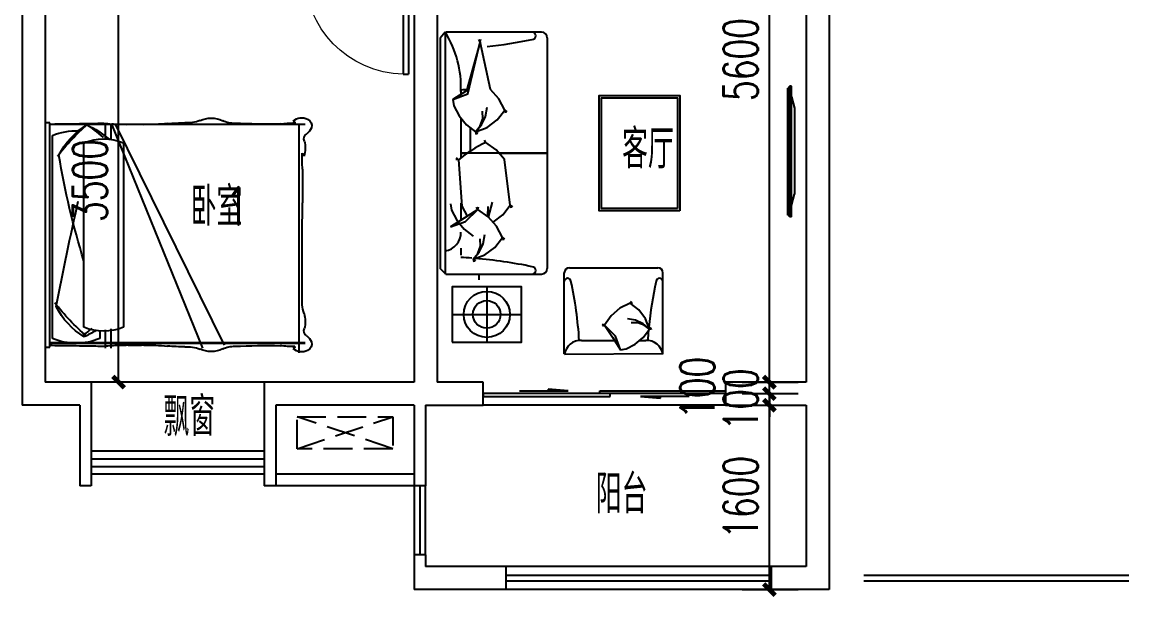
# Model space of a CAD drawing. Header units: millimetres. Extents: x -133666 to 880576, y -269375 to 86941.
# Drawn here: x 86445 to 96045, y -15733 to -10744 of the extents above; entities that cross this region are included whole.
import ezdxf

# ---------------------------------------------------------------- set-up
doc = ezdxf.new("R2010")
doc.units = ezdxf.units.MM
doc.header["$LTSCALE"] = 1000
doc.linetypes.add('DASH', pattern=[0.35, 0.25, -0.1])
doc.layers.get('0').update_dxf_attribs({"linetype": 'CONTINUOUS'})
doc.layers.get('Defpoints').update_dxf_attribs({"color": 6, "linetype": 'CONTINUOUS'})
for name, color, linetype in [('A-FUR', 8, 'CONTINUOUS'), ('A-看线', 105, 'CONTINUOUS'), ('A-空调室外机', 5, 'DASH'), ('A-第三道尺寸线', 105, 'CONTINUOUS'), ('AE-FLOR', 151, 'CONTINUOUS'), ('PUB_TEXT', 7, 'CONTINUOUS'), ('WALL', 2, 'CONTINUOUS'), ('WINDOW', 4, 'CONTINUOUS'), ('栏杆', 142, 'CONTINUOUS')]:
    doc.layers.add(name, color=color, linetype=linetype)
doc.styles.add('_TCH_DIM_T3', font='SIMPLEX.shx', dxfattribs={"width": 0.705882, "bigfont": 'GBCBIG.shx'})
doc.styles.get("Standard").update_dxf_attribs({"font": 'tssdeng.shx', "bigfont": 'tssdchn.shx'})
doc.dimstyles.new('_TCH_ARCH&&100', dxfattribs={"dimtxt": 297.5, "dimasz": 100, "dimexe": 250, "dimexo": 300, "dimgap": 100, "dimtad": 1, "dimdec": 0, "dimzin": 0, "dimdsep": 46, "dimtxsty": '_TCH_DIM_T3', "dimblk": 'ARCHTICK', "dimcen": 0.09, "dimclrt": 7, "dimazin": 2, "dimtfac": 1, "dimtdec": 0, "dimtix": 1, "dimtmove": 2, "dimatfit": 3, "dimfxl": 0, "dimtolj": 1, "dimtzin": 0, "dimarcsym": 0})

# ---------------------------------------------------------------- blocks, each defined once
blk = doc.blocks.new('A$C40FB7DD8')
at = {"layer": 'A-FUR'}
for p, q in [((878.2, 2880.5), (48.2, 2880.5)), ((878.2, 2880.5), (48.2, 2880.5)), ((41.5, 2879.3), (0, 2829.3)), ((0, 2829.3), (0, 830.5)), ((41.5, 2879.3), (41.5, 780.5)), ((928.2, 2830.5), (928.2, 830.5)), ((928.2, 2830.5), (928.2, 830.5)), ((178.2, 2380.5), (178.2, 2340.1)), ((178.2, 2380.5), (178.2, 2340.1)), ((178.2, 2136.3), (178.2, 1788.7)), ((178.2, 2136.3), (178.2, 1788.7)), ((258.2, 2052.9), (258.2, 1846.2)), ((258.2, 2052.9), (258.2, 1846.2)), ((928.2, 1830.5), (178.2, 1830.5)), ((178.2, 1830.5), (234.9, 1830.5)), ((928.2, 1830.5), (178.2, 1830.5)), ((178.2, 1830.5), (234.9, 1830.5)), ((508.2, 1830.5), (928.2, 1830.5)), ((508.2, 1830.5), (928.2, 1830.5)), ((178.2, 1396.7), (178.2, 1246.9)), ((178.2, 1396.7), (178.2, 1246.9)), ((178.2, 1005.8), (178.2, 945.4)), ((178.2, 1005.8), (178.2, 945.4)), ((48.2, 780.5), (0, 830.5)), ((48.2, 780.5), (878.2, 780.5)), ((48.2, 780.5), (878.2, 780.5)), ((1075.8, 88.2), (1075.8, 790.2)), ((1120.8, 835.2), (1885.8, 835.2)), ((1930.8, 88.2), (1930.8, 790.2)), ((403.2, 670.5), (403.2, 190.5)), ((403.2, 670.5), (403.2, 190.5)), ((103.2, 430.5), (703.2, 430.5)), ((1224.3, 205.2), (1511.1, 205.2)), ((1728.1, 205.2), (1782.4, 205.2)), ((1930.8, 88.2), (1076.9, 82.1))]:
    blk.add_line(p, q, dxfattribs=at)
for points in [[(108.7, 2296.4), (240.3, 2344.4), (346.7, 2797.9), (228.5, 2371.8), (108.7, 2296.4)], [(108.7, 2296.4), (240.3, 2344.4), (346.7, 2797.9), (228.5, 2371.8), (108.7, 2296.4)], [(346.7, 2797.9), (335.5, 2818.2)], [(346.7, 2797.9), (335.5, 2818.2)], [(346.7, 2797.9), (351.9, 2820.8)], [(346.7, 2797.9), (351.9, 2820.8)], [(558.7, 2203.4), (508, 2301.4), (436, 2383.9), (346.7, 2797.9)], [(558.7, 2203.4), (508, 2301.4), (436, 2383.9), (346.7, 2797.9)], [(108.7, 2296.4), (116.7, 2242), (163.4, 2154.2), (227.2, 2077.4), (306.1, 2015.1)], [(108.7, 2296.4), (116.7, 2242), (163.4, 2154.2), (227.2, 2077.4), (306.1, 2015.1)], [(306.1, 2015.1), (358.2, 2076.9), (392.2, 2149.6), (406.1, 2229.1)], [(306.1, 2015.1), (358.2, 2076.9), (392.2, 2149.6), (406.1, 2229.1)], [(306.1, 2015.1), (406.1, 2054.1), (492.6, 2118.4), (558.7, 2203.4), (577.5, 2190.4)], [(306.1, 2015.1), (406.1, 2054.1), (492.6, 2118.4), (558.7, 2203.4), (577.5, 2190.4)], [(306.1, 2015.1), (346.8, 2066.1), (367.7, 2128.1), (367.2, 2193.4)], [(306.1, 2015.1), (346.8, 2066.1), (367.7, 2128.1), (367.2, 2193.4)], [(558.7, 2203.4), (564.9, 2180.8)], [(558.7, 2203.4), (564.9, 2180.8)], [(306.1, 2015.1), (312.3, 1992.4)], [(306.1, 2015.1), (324.9, 2002.1)], [(306.1, 2015.1), (312.3, 1992.4)], [(306.1, 2015.1), (324.9, 2002.1)], [(394.2, 1922.8), (383.8, 1943.3)], [(394.2, 1922.8), (383.8, 1943.3)], [(606, 1379.1), (555.5, 1776.4), (483.5, 1858.8), (394.2, 1922.8)], [(606, 1379.1), (555.5, 1776.4), (483.5, 1858.8), (394.2, 1922.8)], [(157, 1771.5), (133.8, 1775)], [(157, 1771.5), (133.8, 1775)], [(157, 1771.5), (140.8, 1789.4)], [(157, 1771.5), (140.8, 1789.4)], [(157, 1771.5), (185.8, 1370.1), (234.4, 1282.6)], [(157, 1771.5), (185.8, 1370.1), (234.4, 1282.6)], [(88.4, 1390.3), (96.4, 1335.9), (143.1, 1248.1), (206.9, 1171.3), (285.8, 1109)], [(88.4, 1390.3), (96.4, 1335.9), (143.1, 1248.1), (206.9, 1171.3), (285.8, 1109)], [(326.4, 1341.9), (315.2, 1362.1)], [(326.4, 1341.9), (315.2, 1362.1)], [(326.4, 1341.9), (331.6, 1364.7)], [(326.4, 1341.9), (331.6, 1364.7)], [(411, 1282.1), (415.4, 1368.5)], [(411, 1282.1), (415.4, 1368.5)], [(419, 1274.8), (454.1, 1405)], [(419, 1274.8), (454.1, 1405)], [(459.1, 1232.4), (542.6, 1295.7), (606, 1379.1)], [(459.1, 1232.4), (542.6, 1295.7), (606, 1379.1)], [(606, 1379.1), (624.9, 1365.3)], [(606, 1379.1), (612.4, 1355.7)], [(606, 1379.1), (624.9, 1365.3)], [(606, 1379.1), (612.4, 1355.7)], [(88.4, 1190.3), (220, 1238.3), (326.4, 1341.9), (208.2, 1265.8), (88.4, 1190.3)], [(88.4, 1190.3), (220, 1238.3), (326.4, 1341.9), (208.2, 1265.8), (88.4, 1190.3)], [(538.4, 1097.4), (487.7, 1195.4), (415.6, 1277.8), (326.4, 1341.9)], [(538.4, 1097.4), (487.7, 1195.4), (415.6, 1277.8), (326.4, 1341.9)], [(285.8, 909), (337.8, 970.9), (371.8, 1043.5), (385.7, 1123)], [(285.8, 909), (337.8, 970.9), (371.8, 1043.5), (385.7, 1123)], [(285.8, 909), (385.8, 948.1), (472.2, 1012.4), (538.4, 1097.4), (557.1, 1084.4)], [(285.8, 909), (385.8, 948.1), (472.2, 1012.4), (538.4, 1097.4), (557.1, 1084.4)], [(285.8, 909), (326.5, 960), (347.4, 1022.1), (346.9, 1087.3)], [(285.8, 909), (326.5, 960), (347.4, 1022.1), (346.9, 1087.3)], [(538.4, 1097.4), (544.5, 1074.7)], [(538.4, 1097.4), (544.5, 1074.7)], [(285.8, 909), (291.9, 886.4)], [(285.8, 909), (304.5, 896)], [(285.8, 909), (291.9, 886.4)], [(285.8, 909), (304.5, 896)], [(335.5, 780.5), (335.5, 730.5)], [(1645.6, 529.3), (1557.4, 483.7), (1483.2, 418.8), (1425.6, 338.5)], [(1815.1, 302), (1780, 391.9), (1722.1, 469.8), (1645.6, 529.3), (1657.4, 546.2)], [(1645.6, 529.3), (1666, 534.9)], [(1815.1, 302), (1759.5, 348.8), (1694.1, 379.4), (1622.5, 391.9)], [(1425.6, 338.5), (1405, 343.2)], [(1425.6, 338.5), (1407.4, 328.4)], [(1562, 124.3), (1518.8, 242.7), (1425.6, 338.5), (1494.1, 232.2), (1562, 124.3)], [(1562, 124.3), (1610.9, 131.5), (1689.9, 173.5), (1759.1, 230.9), (1815.1, 302)], [(1815.1, 302), (1769.3, 338.6), (1713.4, 357.4), (1654.7, 356.9)], [(1815.1, 302), (1826.9, 318.8)], [(1815.1, 302), (1835.5, 307.5)]]:
    blk.add_lwpolyline(points, dxfattribs=at)
for points in [[(2077.4, 1330.5), (1377.4, 1330.5), (1377.4, 2330.5), (2077.4, 2330.5)], [(2057.4, 1350.5), (1397.4, 1350.5), (1397.4, 2310.5), (2057.4, 2310.5)], [(103.2, 190.5), (703.2, 190.5), (703.2, 670.5), (103.2, 670.5)], [(103.2, 190.5), (703.2, 190.5), (703.2, 670.5), (103.2, 670.5)]]:
    blk.add_lwpolyline(points, close=True, dxfattribs=at)
for radius in [200, 200, 120, 120]:
    blk.add_circle((403.2, 430.5), radius, dxfattribs=at)
for centre, radius, start, end in [((796.2, 2848.5), 32, 272.87671, 87.12329), ((796.2, 2848.5), 32, 272.87671, 87.12329), ((878.2, 2830.5), 50, 0, 90), ((878.2, 2830.5), 50, 0, 90), ((-691.2, 2409.1), 870.5, 357.129, 32.68925), ((-691.2, 2409.1), 870.5, 357.129, 32.68925), ((-79.7, 7198.9), 4469.4, 276.22845, 281.32246), ((-79.7, 7198.9), 4469.4, 276.22845, 281.32246), ((17.7, 4838), 2462.8, 273.73773, 275.43738), ((17.7, 4838), 2462.8, 273.73773, 275.43738), ((893.1, 878.9), 1157, 115.54225, 129.51011), ((893.1, 878.9), 1157, 115.54225, 129.51011), ((20.8, 1137.9), 157.6, 277.53796, 2.71358), ((20.8, 1137.9), 157.6, 277.53796, 2.71358), ((-20, -2497.3), 3428.8, 85.0947, 86.69097), ((-20, -2497.3), 3428.8, 85.0947, 86.69097), ((-55.1, -3291.8), 4223.3, 78.34832, 85.12174), ((-55.1, -3291.8), 4223.3, 78.34832, 85.12174), ((796.2, 812.4), 32, 272.87671, 87.12329), ((796.2, 812.4), 32, 272.87671, 87.12329), ((878.2, 830.5), 50, 270, 0), ((878.2, 830.5), 50, 270, 0), ((1120.8, 790.2), 45, 90, 180), ((1120.8, 790.2), 45, 90, 180), ((1885.8, 790.2), 45, 0, 90), ((1104.6, 716.4), 28.8, 2.87671, 177.12329), ((1104.6, 716.4), 28.8, 2.87671, 177.12329), ((-2199, -8.8), 3410.7, 3.59076, 12.30096), ((-2199, -8.8), 3410.7, 3.59076, 12.30096), ((4880.8, 26.8), 3085.9, 167.06015, 174.57772), ((1902.1, 716.4), 28.8, 2.87671, 177.12329), ((4880.8, 26.8), 3085.9, 175.0947, 176.69097), ((1217.6, 63.5), 141.9, 87.28642, 172.46204), ((1789.1, 63.5), 141.9, 7.53796, 92.71358)]:
    blk.add_arc(centre, radius, start, end, dxfattribs=at)
blk = doc.blocks.new('床-次')
for p, q in [((-40, 738.5), (-2254.4, 738.5, 0)), ((-40, 738.5), (-2254.4, 738.5, 0)), ((-2199.7, 738.5, 0), (-2199.7, -1247.2, 0)), ((-608.2, 738.5), (-1552.4, -1178.5, 0)), ((-575.1, 738.5), (-1363.6, -1204.2, 0)), ((-570.6, 738.5), (-570.6, 606)), ((-519.8, 738.5), (-519.8, 615.5)), ((-40, -1196, 0), (-40, 750)), ((-40, 750), (0, 750)), ((0, 750), (0, -1196, 0)), ((-678.3, 577.3), (-678.3, -1024.2, 0)), ((-336.3, -1024.2, 0), (-336.3, 577.3)), ((-63, -1121.7, 0), (-63, 640.9)), ((-570.6, -1036.9, 0), (-570.6, -1204.2, 0)), ((-519.8, -1046.4, 0), (-519.8, -1204.2, 0)), ((-473.4, -1056.8, 0), (-473.4, -1121.7, 0)), ((-40, -1157.5, 0), (-2254.4, -1157.5, 0)), ((-40, -1161.5, 0), (-2254.4, -1161.5, 0)), ((0, -1196, 0), (-40, -1196, 0)), ((0, -1196, 0), (0, -1196, 0))]:
    blk.add_line(p, q)
for centre, radius, start, end in [((-2250.6, 726, 0), 61.8, 114.65516, 197.05817), ((-2225.4, 689.2, 0), 106, 45.78413, 118.72126), ((-1636.1, 955.2), 209.3, 267.15615, 297.45765), ((-1447.1, 581), 209.9, 87.96316, 116.12762), ((-1430.8, 599), 192, 63.04698, 92.64916), ((-1225.8, 1105.3), 355.3, 250.60635, 272.32801), ((-2183, 763.6, 0), 138.4, 203.70607, 231.95597), ((-2150.6, 749.2, 0), 16, 93.39574, 183.44183), ((-2165.7, -466.9, 0), 1215.2, 83.96781, 90.04075), ((-1899.4, 5580.3, 0), 4840.7, 268.35971, 272.99519), ((-1221.3, -1525.3), 2275.6, 85.96877, 89.74947), ((-909.2, 2045.3), 1309.4, 263.33019, 272.35813), ((-778.2, -773.7), 1512.6, 87.0776, 92.9224), ((-655.9, 1541.2), 805.5, 266.782, 275.59148), ((-480.7, 163.8), 583.8, 86.03666, 99.53314), ((-58.4, 47), 749.3, 113.83469, 131.46224), ((532.5, -530), 1548.8, 124.57489, 131.88808), ((-774.9, -20652.4), 21401.2, 88.49238, 89.10433), ((-1546.8, -636.7), 1810.6, 37.31306, 49.42063), ((-689.8, 185.7), 637.9, 26.40883, 59.00025), ((-268.2, 142.5), 539, 67.62117, 92.10241), ((-160, -2198.1), 2939.9, 87.66163, 91.01156), ((-2298.3, 610.2, 0), 53.6, 340.23108, 55.86441), ((-2019.9, 531, 0), 236, 164.99871, 197.18078), ((-507.3, 161.9), 449.1, 67.62117, 112.37883), ((-2202.9, 452.2, 0), 43.4, 129.07345, 167.94605), ((-3162.5, 430.3, 0), 933.9, 354.95264, 3.41649), ((-7155.1, 1654.2, 0), 7135.7, 342.86023, 350.44268), ((5543.4, 272.5, 0), 7776, 179.44258, 181.07566), ((-1419.9, 79.3, 0), 812.7, 176.67233, 181.72422), ((-34507.5, -458.7, 0), 32279.4, 359.34275, 0.91157), ((-27130.6, -6035.5, 0), 27529.2, 10.87136, 12.81707), ((-2529.2, -808.3, 0), 299.6, 341.30518, 356.04213), ((-1523.8, 286.7, 0), 1810.6, 309.96455, 322.68694), ((-666.8, -559.7, 0), 637.9, 300.99975, 333.59117), ((-2019.9, -974, 0), 236, 162.81922, 195.00129), ((-2298.3, -1053.2, 0), 53.6, 304.13559, 19.76892), ((-507.3, -608.9, 0), 449.1, 247.62117, 292.37883), ((-35.4, -421, 0), 749.3, 237.46377, 246.16531), ((555.5, 180, 0), 1548.8, 231.63721, 235.42511), ((-2250.6, -1169, 0), 61.8, 162.94183, 245.34484), ((-2183, -1206.6, 0), 138.4, 128.04403, 156.29393), ((-268.2, -623.3, 0), 539, 247.62117, 292.37883), ((-2225.4, -1132.2, 0), 106, 241.27874, 314.21587), ((-2150.6, -1192.2, 0), 16, 176.55817, 266.60426), ((-2165.7, 23.9, 0), 1215.2, 269.95925, 276.03219), ((-1899.4, -6023.3, 0), 4840.7, 87.00481, 91.64029), ((-1636.1, -1398.2, 0), 209.3, 62.54235, 92.84385), ((-1447.1, -1024, 0), 209.9, 243.87238, 272.03684), ((-1430.8, -1042, 0), 192, 267.35084, 296.95302), ((-1225.8, -1548.3, 0), 355.3, 87.67199, 109.39365), ((-1221.3, 1082.3, 0), 2275.6, 270.25053, 274.03123), ((-909.2, -2488.3, 0), 1309.4, 87.64187, 96.66981), ((-778.2, 330.7, 0), 1512.6, 267.0776, 272.9224), ((-655.9, -1984.2, 0), 805.5, 84.40852, 93.218), ((-480.7, -606.8, 0), 583.8, 260.46686, 273.96334), ((-774.9, 20209.4, 0), 21401.2, 270.89567, 271.50762), ((-160, 1755.1, 0), 2939.9, 268.98844, 272.33837)]:
    blk.add_arc(centre, radius, start, end)
blk = doc.blocks.new('ktswaj')
at = {"linetype": 'DASH'}
blk.add_lwpolyline([(-139.1, 1021322.6), (-139.1, 1020493.2), (139.1, 1020493.2), (139.1, 1021322.6)], close=True, dxfattribs=at)
for points in [[(-139.1, 1021322.6), (139.1, 1020493.2)], [(-139.1, 1020493.2), (139.1, 1021322.6)]]:
    blk.add_lwpolyline(points, dxfattribs=at)
blk = doc.blocks.new('32Y54')
at = {"linetype": 'DASH', "ltscale": 20}
for p, q in [((-6926.5, 151563.5), (-6926.5, 152666.1)), ((-6911.2, 152666.1), (-6926.5, 152666.1)), ((-6911.2, 151548.5), (-6911.2, 152682.5)), ((-6911.2, 151548.5), (-6911.2, 152682.5)), ((-6896.2, 152682.5), (-6911.2, 152682.5)), ((-6896.2, 151548.5), (-6896.2, 152682.5)), ((-6896.2, 152590), (-6868.9, 152491.4)), ((-6868.9, 152491.4), (-6868.9, 151747.1)), ((-6896.2, 151648.5), (-6868.9, 151747.1)), ((-6896.2, 151548.5), (-6911.2, 151548.5))]:
    blk.add_line(p, q, dxfattribs=at)
at = {"linetype": 'ByBlock', "ltscale": 20}
blk.add_line((-6911.2, 151563.5), (-6926.5, 151563.5), dxfattribs=at)
blk = doc.blocks.new('$DorLib2D$00000131')
at = {"color": 0, "linetype": 'Continuous'}
for p, q in [((0.15, 0.125), (0.2319, 0.1973)), ((0.2319, 0.1973), (0.2319, 0.125)), ((-0.5, 0.125), (-0.5, 0)), ((0.0192, 0.125), (-0.5, 0.125)), ((0.0192, 0), (0.0192, 0.125)), ((0.35, 0.125), (0.15, 0.125)), ((-0.5, 0), (0.0192, 0)), ((-0.024, 0), (0.5, 0)), ((-0.024, -0.125), (-0.024, 0)), ((0.5, 0), (0.5, -0.125)), ((-0.35, -0.125), (-0.15, -0.125)), ((-0.2319, -0.1973), (-0.2319, -0.125)), ((-0.15, -0.125), (-0.2319, -0.1973)), ((0.5, -0.125), (-0.024, -0.125))]:
    blk.add_line(p, q, dxfattribs=at)
blk = doc.blocks.new('$DorLib2D$00000001')
for p, q in [((0.45, 0.975), (0.5, 0.975)), ((0.45, 0), (0.45, 0.975)), ((0.5, 0), (0.5, 0.975)), ((0.5, 0), (0.45, 0))]:
    blk.add_line(p, q)
at = {"lineweight": 13}
blk.add_arc((0.475, 0), 0.975, 91.4693, 180, dxfattribs=at)
blk = doc.blocks.new('$TCHSYS$WIN2D')
for p, q in [((-0.5, 0.5), (0.5, 0.5)), ((-0.5, 0.5), (-0.5, -0.5)), ((0.5, 0.5), (0.5, -0.5)), ((0.5, 0.1667), (-0.5, 0.1667)), ((0.5, -0.1667), (-0.5, -0.1667)), ((-0.5, -0.5), (0.5, -0.5))]:
    blk.add_line(p, q)
blk = doc.blocks.new('_ArchTick')
at = {"color": 0, "linetype": 'ByBlock', "const_width": 0.4}
blk.add_lwpolyline([(-0.5, -0.5), (0.5, 0.5)], dxfattribs=at)
blk = doc.blocks.new('*D327')
at = {"layer": 'A-第三道尺寸线', "color": 0, "lineweight": -2, "transparency": 16777216}
for p, q in [((92691.2, -14068.7), (93176.9, -14068.7)), ((92926.9, -15668.7), (92926.9, -14068.7)), ((92691.2, -15668.7), (93176.9, -15668.7))]:
    blk.add_line(p, q, dxfattribs=at)
at = {"layer": 'Defpoints', "color": 0, "transparency": 16777216}
for p in [(92391.2, -14068.7), (92926.9, -14068.7), (92391.2, -15668.7)]:
    blk.add_point(p, dxfattribs=at)
at = {"layer": 'A-第三道尺寸线', "color": 0, "lineweight": -2, "transparency": 16777216, "xscale": 100, "yscale": 100, "zscale": 100}
for p, rotation in [((92926.9, -14068.7), 90), ((92926.9, -15668.7), 270)]:
    blk.add_blockref('_ArchTick', p, dxfattribs=dict(at, rotation=rotation))
at = {"layer": 'A-第三道尺寸线', "color": 7, "transparency": 16777216, "insert": (92678.2, -14868.7), "char_height": 297.5, "attachment_point": 5, "rotation": 90, "style": '_TCH_DIM_T3'}
blk.add_mtext('\\A1;1600', dxfattribs=at)
blk = doc.blocks.new('*D328')
at = {"layer": 'A-第三道尺寸线', "color": 0, "lineweight": -2, "transparency": 16777216}
for p, q in [((92926.9, -13968.7), (92926.9, -13868.7)), ((92691.2, -13968.7), (93176.9, -13968.7)), ((92926.9, -14068.7), (92926.9, -13968.7)), ((92691.2, -14068.7), (93176.9, -14068.7)), ((92926.9, -14068.7), (92926.9, -14168.7))]:
    blk.add_line(p, q, dxfattribs=at)
at = {"layer": 'Defpoints', "color": 0, "transparency": 16777216}
for p in [(92391.2, -13968.7), (92926.9, -13968.7), (92391.2, -14068.7)]:
    blk.add_point(p, dxfattribs=at)
at = {"layer": 'A-第三道尺寸线', "color": 0, "lineweight": -2, "transparency": 16777216, "xscale": 100, "yscale": 100, "zscale": 100}
for p, rotation in [((92926.9, -13968.7), 270), ((92926.9, -14068.7), 90)]:
    blk.add_blockref('_ArchTick', p, dxfattribs=dict(at, rotation=rotation))
at = {"layer": 'A-第三道尺寸线', "color": 7, "transparency": 16777216, "insert": (92678.2, -14018.7), "char_height": 297.5, "attachment_point": 5, "rotation": 90, "style": '_TCH_DIM_T3'}
blk.add_mtext('\\A1;100', dxfattribs=at)
blk = doc.blocks.new('*D329')
at = {"layer": 'A-第三道尺寸线', "color": 0, "lineweight": -2, "transparency": 16777216}
for p, q in [((92926.9, -13868.7), (92926.9, -13768.7)), ((92691.2, -13868.7), (93176.9, -13868.7)), ((92926.9, -13968.7), (92926.9, -13868.7)), ((92691.2, -13968.7), (93176.9, -13968.7)), ((92926.9, -13968.7), (92926.9, -14068.7))]:
    blk.add_line(p, q, dxfattribs=at)
at = {"layer": 'Defpoints', "color": 0, "transparency": 16777216}
for p in [(92391.2, -13868.7), (92926.9, -13868.7), (92391.2, -13968.7)]:
    blk.add_point(p, dxfattribs=at)
at = {"layer": 'A-第三道尺寸线', "color": 0, "lineweight": -2, "transparency": 16777216, "xscale": 100, "yscale": 100, "zscale": 100}
for p, rotation in [((92926.9, -13868.7), 270), ((92926.9, -13968.7), 90)]:
    blk.add_blockref('_ArchTick', p, dxfattribs=dict(at, rotation=rotation))
at = {"layer": 'A-第三道尺寸线', "color": 7, "transparency": 16777216, "insert": (92301.9, -13918.7), "char_height": 297.5, "attachment_point": 5, "rotation": 90, "style": '_TCH_DIM_T3'}
blk.add_mtext('\\A1;100', dxfattribs=at)
blk = doc.blocks.new('*D330')
at = {"layer": 'A-第三道尺寸线', "color": 0, "lineweight": -2, "transparency": 16777216}
for p, q in [((92691.2, -8268.7), (93176.9, -8268.7)), ((92926.9, -13868.7), (92926.9, -8268.7)), ((92691.2, -13868.7), (93176.9, -13868.7))]:
    blk.add_line(p, q, dxfattribs=at)
at = {"layer": 'Defpoints', "color": 0, "transparency": 16777216}
for p in [(92391.2, -8268.7), (92926.9, -8268.7), (92391.2, -13868.7)]:
    blk.add_point(p, dxfattribs=at)
at = {"layer": 'A-第三道尺寸线', "color": 0, "lineweight": -2, "transparency": 16777216, "xscale": 100, "yscale": 100, "zscale": 100}
for p, rotation in [((92926.9, -8268.7), 90), ((92926.9, -13868.7), 270)]:
    blk.add_blockref('_ArchTick', p, dxfattribs=dict(at, rotation=rotation))
at = {"layer": 'A-第三道尺寸线', "color": 7, "transparency": 16777216, "insert": (92678.2, -11068.7), "char_height": 297.5, "attachment_point": 5, "rotation": 90, "style": '_TCH_DIM_T3'}
blk.add_mtext('\\A1;5600', dxfattribs=at)
blk = doc.blocks.new('*D341')
at = {"layer": 'A-第三道尺寸线', "color": 0, "lineweight": -2, "transparency": 16777216}
for p, q in [((87495.2, -10368.7), (87032.4, -10368.7)), ((87282.4, -13868.7), (87282.4, -10368.7)), ((87495.2, -13868.7), (87032.4, -13868.7))]:
    blk.add_line(p, q, dxfattribs=at)
at = {"layer": 'Defpoints', "color": 0, "transparency": 16777216}
for p in [(87282.4, -10368.7), (87795.2, -10368.7), (87795.2, -13868.7)]:
    blk.add_point(p, dxfattribs=at)
at = {"layer": 'A-第三道尺寸线', "color": 0, "lineweight": -2, "transparency": 16777216, "xscale": 100, "yscale": 100, "zscale": 100}
for p, rotation in [((87282.4, -10368.7), 90), ((87282.4, -13868.7), 270)]:
    blk.add_blockref('_ArchTick', p, dxfattribs=dict(at, rotation=rotation))
at = {"layer": 'A-第三道尺寸线', "color": 7, "transparency": 16777216, "insert": (87033.7, -12118.7), "char_height": 297.5, "attachment_point": 5, "rotation": 90, "style": '_TCH_DIM_T3'}
blk.add_mtext('\\A1;3500', dxfattribs=at)

msp = doc.modelspace()

# ---------------------------------------------------------------- linework, layer by layer
at = {"layer": 'A-看线'}
msp.add_lwpolyline([(88545.2, -13868.7), (87045.2, -13868.7)], dxfattribs=at)
at = {"layer": 'AE-FLOR'}
for points in [[(89845.2, -14768.7), (89845.2, -15368.7)], [(89945.2, -15368.7), (89945.2, -14768.7)], [(92945.2, -15468.7), (90645.2, -15468.7)], [(92945.2, -15668.7), (90645.2, -15668.7)]]:
    msp.add_lwpolyline(points, dxfattribs=at)
at = {"layer": 'WALL'}
for p, q in [((93445.2, -5068.7), (93445.2, -13968.7)), ((93245.2, -5268.7), (93245.2, -13868.7)), ((86445.2, -10268.7), (86445.2, -14068.7)), ((90045.2, -10268.7), (90045.2, -13868.7)), ((86645.2, -10368.7), (86645.2, -13868.7)), ((89845.2, -10368.7), (89845.2, -13868.7)), ((87045.2, -13868.7), (86645.2, -13868.7)), ((87045.2, -13868.7), (87045.2, -14468.7)), ((88545.2, -13868.7), (88545.2, -14468.7)), ((89845.2, -13868.7), (88545.2, -13868.7)), ((90445.2, -13868.7), (90045.2, -13868.7)), ((90445.2, -14068.7), (90445.2, -13868.7)), ((93245.2, -13868.7), (92545.2, -13868.7)), ((92545.2, -13868.7), (92545.2, -14068.7)), ((93445.2, -13968.7), (93445.2, -15668.7)), ((86945.2, -14068.7), (86445.2, -14068.7)), ((86945.2, -14068.7), (86945.2, -14568.7)), ((88645.2, -14068.7), (88645.2, -14568.7)), ((89845.2, -14068.7), (88645.2, -14068.7)), ((89845.2, -14068.7), (89845.2, -14768.7)), ((89945.2, -14068.7), (90445.2, -14068.7)), ((89945.2, -14068.7), (89945.2, -14768.7)), ((92545.2, -14068.7), (93245.2, -14068.7)), ((93245.2, -14068.7), (93245.2, -15468.7)), ((87045.2, -14468.7), (87045.2, -14668.7)), ((88545.2, -14468.7), (88545.2, -14668.7)), ((86945.2, -14568.7), (86945.2, -14768.7)), ((88645.2, -14568.7), (88645.2, -14768.7)), ((87045.2, -14668.7), (87045.2, -14768.7)), ((88545.2, -14668.7), (88545.2, -14768.7)), ((87045.2, -14768.7), (86945.2, -14768.7)), ((88645.2, -14768.7), (88545.2, -14768.7)), ((89945.2, -14768.7), (89845.2, -14768.7)), ((89845.2, -15368.7), (89845.2, -15668.7)), ((89945.2, -15368.7), (89845.2, -15368.7)), ((89945.2, -15368.7), (89945.2, -15468.7)), ((90645.2, -15468.7), (89945.2, -15468.7)), ((90645.2, -15668.7), (90645.2, -15468.7)), ((93245.2, -15468.7), (92945.2, -15468.7)), ((92945.2, -15668.7), (92945.2, -15468.7)), ((90645.2, -15668.7), (89845.2, -15668.7)), ((93445.2, -15668.7), (92945.2, -15668.7))]:
    msp.add_line(p, q, dxfattribs=at)
at = {"layer": 'WINDOW'}
msp.add_line((92545.2, -14068.7), (90445.2, -14068.7), dxfattribs=at)
at = {"layer": '栏杆'}
for points in [[(89845.2, -14668.7), (88645.2, -14668.7)], [(89845.2, -14768.7), (88645.2, -14768.7)], [(89895.2, -14768.7), (89895.2, -15368.7)], [(90645.2, -15543.7), (92945.2, -15543.7)], [(93745.2, -15543.7), (96045.2, -15543.7)], [(90645.2, -15593.7), (92945.2, -15593.7)], [(93745.2, -15593.7), (96045.2, -15593.7)]]:
    msp.add_lwpolyline(points, dxfattribs=at)

# ---------------------------------------------------------------- block references
msp.add_blockref('A$C40FB7DD8', (90072.4, -13711.5))
at = {"layer": 'A-FUR', "color": 8, "linetype": 'DASH', "ltscale": 0.4}
msp.add_blockref('32Y54', (100014.1, -163983.3), dxfattribs=at)
at = {"layer": 'A-FUR', "extrusion": (-1.25171e-07, 4.56361e-07, -1), "zscale": -1.00000000000001}
msp.add_blockref('床-次', (-86645.2, -12368.7, 0), dxfattribs=at)
at = {"layer": 'A-空调室外机', "extrusion": (0, 0, -1), "zscale": -1, "rotation": 90}
msp.add_blockref('ktswaj', (931662.7, -14307.8), dxfattribs=at)
at = {"layer": 'WINDOW', "xscale": -900, "yscale": 900, "zscale": -900, "rotation": 180}
msp.add_blockref('$DorLib2D$00000001', (89345.2, -10318.7), dxfattribs=at)
at = {"layer": 'WINDOW', "yscale": 200}
for name, p, xscale, zscale in [('$DorLib2D$00000131', (91495.2, -13968.7), -2100, 2100), ('$TCHSYS$WIN2D', (87795.2, -14568.7), -1500, 1500)]:
    msp.add_blockref(name, p, dxfattribs=dict(at, xscale=xscale, zscale=zscale))

# ---------------------------------------------------------------- texts
at = {"layer": 'PUB_TEXT', "width": 0.7}
for s, height, p in [('客厅', 337.59, (91648.8, -12014.6)), ('卧室', 337.59, (87906.8, -12514.1)), ('1', 350, (88250.8, -12514.1)), ('飘窗', 337.59, (87671.3, -14336.1)), ('阳台', 337.59, (91420.6, -15009.4))]:
    msp.add_text(s, height=height, dxfattribs=at).set_placement(p)

# ---------------------------------------------------------------- dimensions: what is measured, and where the dimension line sits
at = {"layer": 'A-第三道尺寸线'}
for p1, p2, distance, picture, middle in [((92391.2, -13868.7), (92391.2, -8268.7), -535.7, '*D330', (92678.2, -11068.7)), ((87795.2, -13868.7), (87795.2, -10368.7), 512.8, '*D341', (87033.7, -12118.7)), ((92391.2, -14068.7), (92391.2, -13968.7), -535.7, '*D328', (92678.2, -14018.7)), ((92391.2, -15668.7), (92391.2, -14068.7), -535.7, '*D327', (92678.2, -14868.7))]:
    dim = msp.add_aligned_dim(p1=p1, p2=p2, distance=distance, dimstyle='_TCH_ARCH&&100', dxfattribs=at)
    dim.commit()
    dim.dimension.update_dxf_attribs({"geometry": picture, "text_midpoint": middle})
dim = msp.add_linear_dim(base=(92926.9, -13868.7), p1=(92391.2, -13968.7), p2=(92391.2, -13868.7), angle=90, dimstyle='_TCH_ARCH&&100', dxfattribs=at)
dim.commit()
dim.dimension.update_dxf_attribs({"geometry": '*D329', "text_midpoint": (92301.9, -13918.7), "dimtype": 161})

doc.saveas('drawing.dxf')
